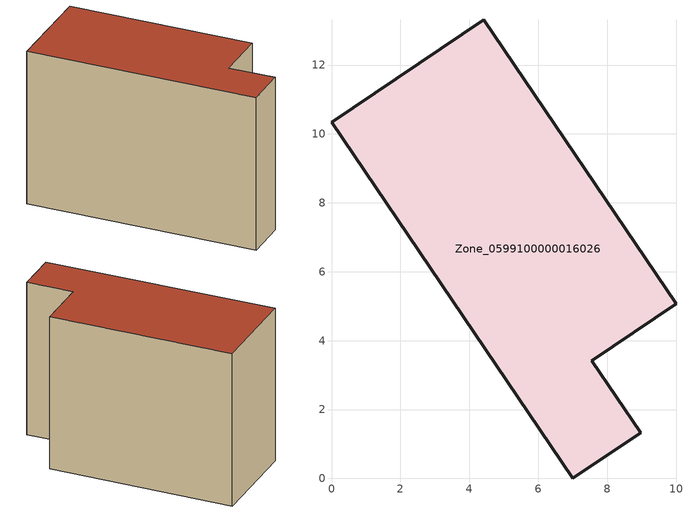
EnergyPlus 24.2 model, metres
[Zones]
Zone_0599100000016026
 floor ground (C_G): 0,10.34 4.42,13.32 10,5.07 7.56,3.42 8.98,1.32 7.01,0 z0
 wall outside (C_F): 4.42,13.32 0,10.34 7.01,0 8.98,1.32 7.56,3.42 10,5.07 4.42,13.32 z0:8.58
 roof outside (C_R): 0,10.34 7.01,0 8.98,1.32 7.56,3.42 10,5.07 4.42,13.32 z8.58
[BUILDING]
Pand.0599100000016026: North Axis=0; Terrain=City; Loads Convergence Tolerance Value=0.04; Temperature Convergence Tolerance Value=0.4; Solar Distribution=FullExterior; Maximum Number of Warmup Days=25; Minimum Number of Warmup Days=1
[Site:Location]
Rotterdam.The.Hague.AP_ZH_NLD Design_Conditions: Latitude=51.96; Longitude=4.45; Time Zone=1; Elevation=-4.5
[SITE:GROUNDTEMPERATURE:BUILDINGSURFACE]
18, 18, 18, 18, 18, 18, 18, 18, 18, 18, 18, 18
[MATERIAL] Thermal Absorptance=0.9; Solar Absorptance=0.7; Visible Absorptance=0.7
Name | Roughness | Thickness | Conductivity | Density | Specific Heat
G.TI.1975-1991 | MediumSmooth | 0.15 | 0.288461 | 540 | 1210
F.TI.1975-1991 | Rough | 0.3 | 0.230769 | 1920 | 840
R.TI.1975-1991 | MediumRough | 0.2 | 0.153846 | 1500 | 1000
[CONSTRUCTION]
C_G: G.TI.1975-1991
C_F: F.TI.1975-1991
C_R: R.TI.1975-1991
[ZONE]
Zone_0599100000016026: Type=1; Multiplier=1; Ceiling Height=Autocalculate; Volume=Autocalculate; Floor Area=autocalculate; Part of Total Floor Area=Yes
[ZONEINFILTRATION:DESIGNFLOWRATE]
Infil_Zone_0599100000016026: Zone or ZoneList or Space or SpaceList=Zone_0599100000016026; Schedule=AlwaysOn; Design Flow Rate Calculation Method=Flow/Area; Flow Rate per Floor Area=0.003; Constant Term Coefficient=1; Temperature Term Coefficient=0; Velocity Term Coefficient=0; Velocity Squared Term Coefficient=0
[HVACTEMPLATE:ZONE:IDEALLOADSAIRSYSTEM]
Zone_0599100000016026: Maximum Heating Supply Air Temperature=50; Minimum Cooling Supply Air Temperature=13; Maximum Heating Supply Air Humidity Ratio=0.0156; Minimum Cooling Supply Air Humidity Ratio=0.0077; Heating Limit=NoLimit; Cooling Limit=NoLimit; Dehumidification Control Type=ConstantSensibleHeatRatio; Cooling Sensible Heat Ratio=0.7; Dehumidification Setpoint=60; Humidification Control Type=None; Humidification Setpoint=30; Outdoor Air Method=None; Outdoor Air Flow Rate per Person=0.00944; Outdoor Air Flow Rate per Zone Floor Area=0; Outdoor Air Flow Rate per Zone=0; Demand Controlled Ventilation Type=None; Outdoor Air Economizer Type=NoEconomizer; Heat Recovery Type=None; Sensible Heat Recovery Effectiveness=0.7; Latent Heat Recovery Effectiveness=0.65
[ZONECONTROL:THERMOSTAT]
ThermostatControl_Zone_0599100000016026: Zone or ZoneList=Zone_0599100000016026; Control Type Schedule=DualSetpointControlType; Control 1=Thermostat_Zone_0599100000016026; Temperature Difference Between Cutout And Setpoint=0
[THERMOSTATSETPOINT:DUALSETPOINT]
Thermostat_Zone_0599100000016026: Heating Setpoint Temperature Schedule=HeatingSetpoint_Zone_0599100000016026; Cooling Setpoint Temperature Schedule=CoolingSetpoint_Zone_0599100000016026
[SCHEDULE:COMPACT]
HeatingSetpoint_Zone_0599100000016026: Through: 12/31, For: AllDays, Until: 24:00, 21
CoolingSetpoint_Zone_0599100000016026: Through: 12/31, For: AllDays, Until: 24:00, 24
DualSetpointControlType: Through: 12/31, For: AllDays, Until: 24:00, 4
AlwaysOn: Through: 12/31, For: AllDays, Until: 24:00, 1
